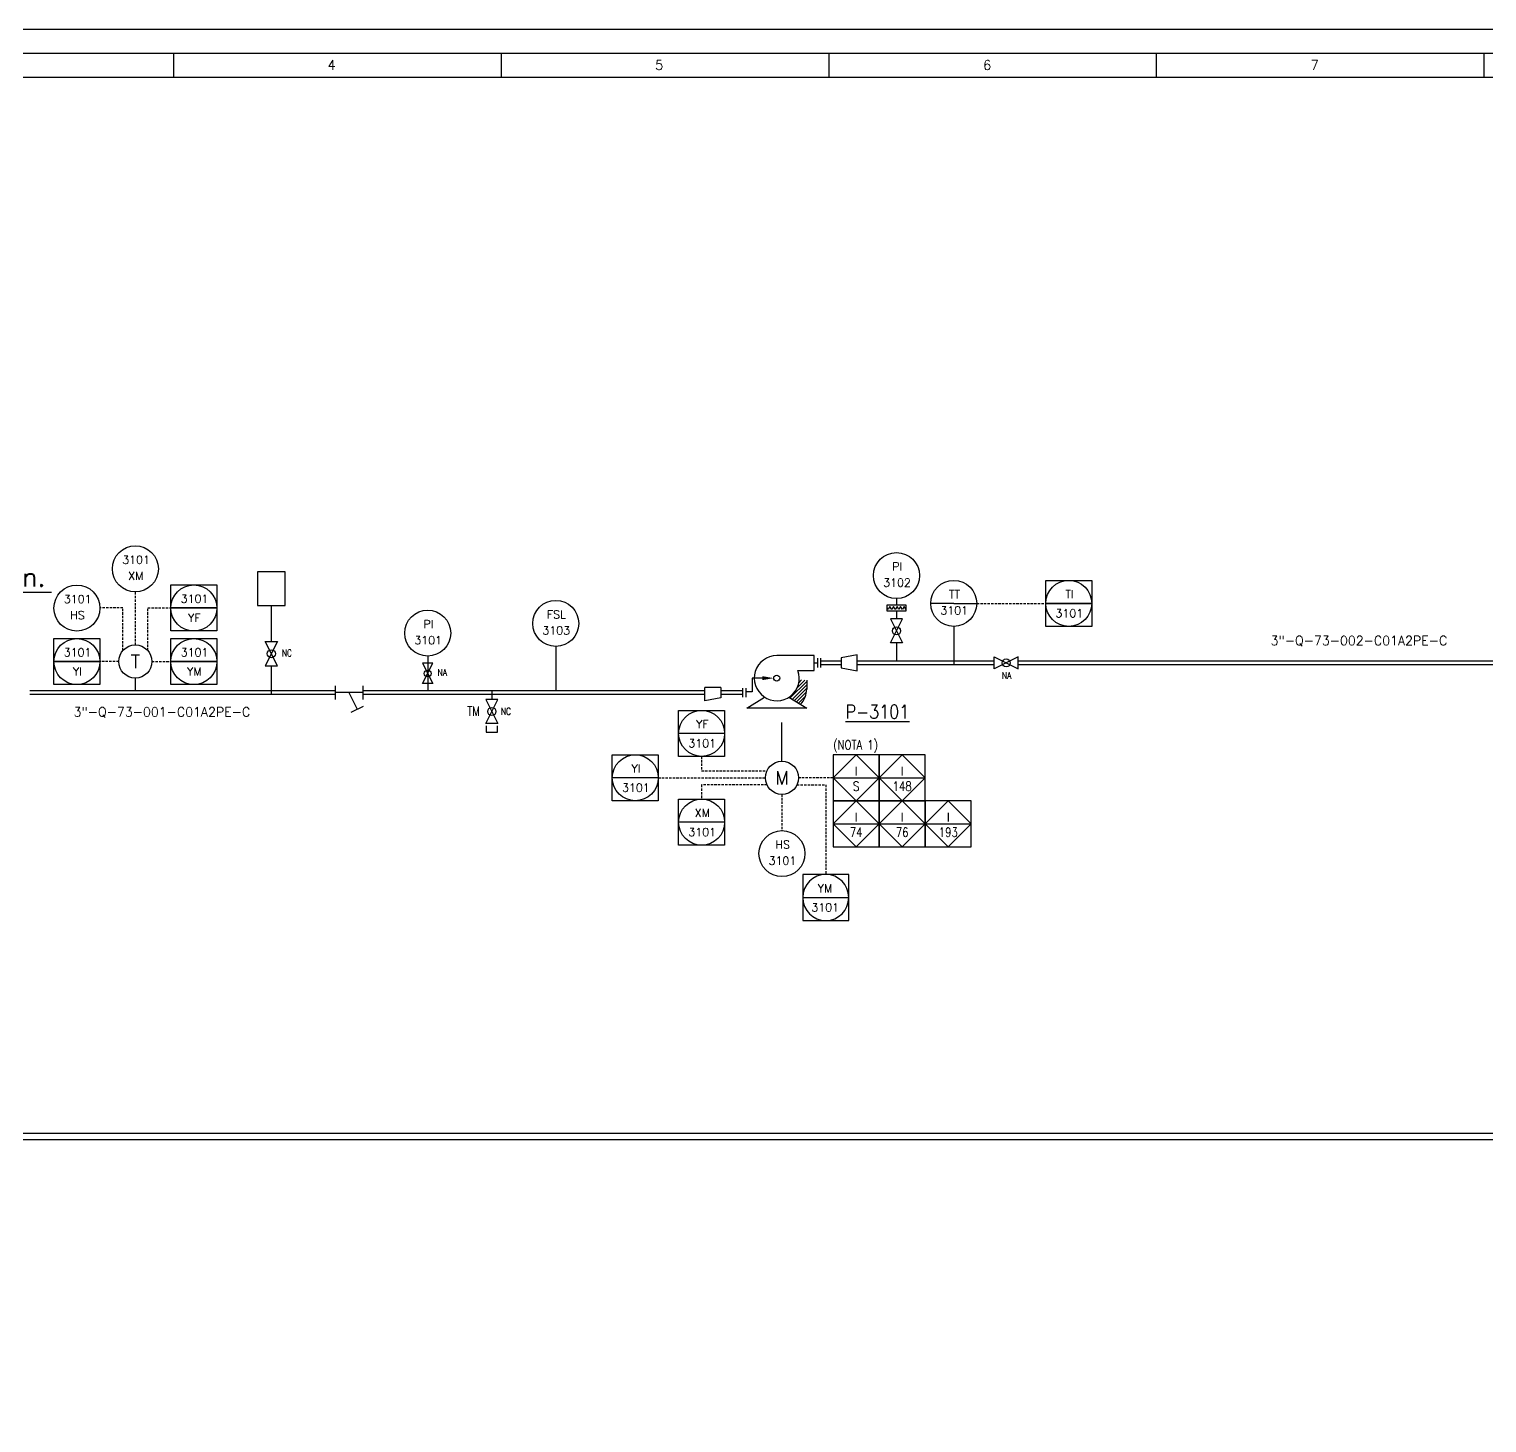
# Model space of a CAD drawing. Header units: millimetres. Extents: x 559 to 3993, y 623 to 920.
# Drawn here: x 3187.6 to 3339.7, y 774.2 to 919.5 of the extents above; entities that cross this region are included whole.
import ezdxf
from ezdxf.enums import TextEntityAlignment as Align

# ---------------------------------------------------------------- set-up
doc = ezdxf.new("R2010")
doc.units = ezdxf.units.MM
doc.linetypes.add('TRAZOS', pattern=[0.75, 0.5, -0.25])
for name, color, linetype in [('COTAS', 4, 'Continuous'), ('EQUIPOS', 5, 'Continuous'), ('FORMATO', 7, 'Continuous'), ('INSTRUMENTOS', 1, 'Continuous'), ('TEX', 7, 'Continuous'), ('TEXTO-INSTRUMENTACION', 7, 'Continuous'), ('TEXTO-VALVULAS Y ACCESORIOS', 7, 'Continuous'), ('TUBERIA', 5, 'Continuous'), ('TUBERÍA2', 1, 'TRAZOS'), ('VALVULAS Y ACCESORIOS', 1, 'Continuous')]:
    doc.layers.add(name, color=color, linetype=linetype)
doc.layers.add('TUBERÍA3', color=1, linetype='Continuous', true_color=0xff0000)
doc.styles.add('PY', font='ROMANS.shx')
doc.styles.add('PY1', font='ROMANS.shx', dxfattribs={"width": 0.8})
doc.styles.add('TXT', font='txt')
doc.linetypes.add('SEÑAL_MECANICA2', pattern='A,4.411183,["o",PY,S=4.130212,R=360,X=0,Y=-1.374288],0.588817,-0.374158,["",PY,S=2,R=360,X=0,Y=-0.688262],-2.183682', length=7.55784)
doc.dimstyles.new('1-5', dxfattribs={"dimtxt": 2, "dimasz": 2, "dimexe": 1, "dimexo": 0.5, "dimgap": 0.6, "dimtad": 1, "dimdec": 0, "dimlfac": 5, "dimzin": 0, "dimdsep": 46, "dimtxsty": 'PY', "dimcen": 0.7, "dimclrd": 4, "dimclre": 4, "dimclrt": 7, "dimazin": 0, "dimtfac": 1, "dimtdec": 0, "dimtofl": 0, "dimtmove": 0, "dimatfit": 3, "dimfxl": 1, "dimtolj": 1, "dimtzin": 0, "dimarcsym": 0})

# ---------------------------------------------------------------- blocks, each defined once
blk = doc.blocks.new('MANG-VAL')
at = {"layer": 'INSTRUMENTOS', "color": 1}
for p, q in [((0, 1.5), (0, -1.5)), ((6, 0), (0, 0)), ((3, 0), (4.8, -3.6)), ((6, 1.5), (6, -1.5)), ((3.46, -4.27), (6.14, -2.93))]:
    blk.add_line(p, q, dxfattribs=at)
blk = doc.blocks.new('REDUCCION')
at = {"color": 1}
for p, q in [((0, 2), (0, -2)), ((4, 1.25), (0, 2)), ((4, -1.25), (4, 1.25)), ((0, -2), (4, -1.25))]:
    blk.add_line(p, q, dxfattribs=at)
at = {"style": 'PY1', "width": 0.8}
blk.add_attdef('.', text='', height=2, dxfattribs=at).set_placement((2, -3.65), align=Align.MIDDLE)
blk = doc.blocks.new('SEÑAL CIR')
at = {"color": 1}
blk.add_circle((0, 5.7), 5.7, dxfattribs=at)
at = {"layer": 'INSTRUMENTOS', "linetype": 'Continuous', "style": 'PY', "flags": 4}
for p in [(0.18, 6.94), (0.13, 2.95)]:
    blk.add_attdef('---', text='', height=2, dxfattribs=at).set_placement(p, align=Align.CENTER)
blk = doc.blocks.new('VALV GLOB-V')
at = {"layer": 'INSTRUMENTOS', "color": 1, "flags": 128}
blk.add_lwpolyline([(5.7, -1.43), (5.7, 1.43), (0, -1.43), (0, 1.43)], close=True, dxfattribs=at)
at = {"layer": 'INSTRUMENTOS', "color": 1}
blk.add_circle((2.85, 0), 0.95, dxfattribs=at)
at = {"layer": 'INSTRUMENTOS', "color": 7, "linetype": 'SEÑAL_MECANICA2', "style": 'PY'}
blk.add_attdef('REF.', text='', height=2, dxfattribs=at).set_placement((3, -3.37), align=Align.MIDDLE)
blk = doc.blocks.new('SEÑAL CIRCU MARCO')
at = {"color": 1, "linetype": 'Continuous', "ltscale": 0.5}
blk.add_line((5.7, 5.7), (-5.7, 5.7), dxfattribs=at)
at = {"color": 1, "flags": 128}
blk.add_lwpolyline([(5.7, 0), (-5.7, 0), (-5.7, 11.4), (5.7, 11.4)], close=True, dxfattribs=at)
at = {"color": 1}
blk.add_circle((0, 5.7), 5.7, dxfattribs=at)
at = {"style": 'PY'}
for tag, p in [('XXX', (0.18, 7.98)), ('YYY', (0.13, 3.24))]:
    blk.add_attdef(tag, text='', height=2, dxfattribs=at).set_placement(p, align=Align.MIDDLE)
blk = doc.blocks.new('DIAFRAGMA')
at = {"layer": 'INSTRUMENTOS', "color": 1, "ltscale": 0.1, "flags": 128}
blk.add_lwpolyline([(0, -2.25), (0, 2.25), (1.5, 2.25), (1.5, -2.25)], close=True, dxfattribs=at)
blk.add_lwpolyline([(0.46, -2.25), (1.12, -1.86), (0.38, -1.43), (1.12, -1), (0.38, -0.56), (1.12, -0.13), (0.38, 0.3), (1.12, 0.73), (0.38, 1.17), (1.12, 1.6), (0.38, 2.03), (0.75, 2.25)], dxfattribs=at)
blk = doc.blocks.new('SECUENCIA PROGRAMADA EN SISTEMA DE CONTROL PLC')
at = {"layer": 'INSTRUMENTOS'}
blk.add_line((-5, 5), (5, 5), dxfattribs=at)
at = {"layer": 'INSTRUMENTOS', "flags": 128}
for points in [[(0, 0), (-5, 5), (0, 10), (5, 5)], [(-5, 0), (5, 0), (5, 10), (-5, 10)]]:
    blk.add_lwpolyline(points, close=True, dxfattribs=at)
at = {"layer": 'TEXTO-INSTRUMENTACION', "linetype": 'Continuous', "style": 'PY1', "width": 0.8}
for tag, p in [('XXX', (0.01, 6.43)), ('YYY', (0.01, 3.17))]:
    blk.add_attdef(tag, text='', height=2, dxfattribs=at).set_placement(p, align=Align.MIDDLE_CENTER)
blk = doc.blocks.new('*D31')
at = {"layer": 'COTAS', "color": 4, "lineweight": -2, "transparency": 16777216}
for p, q in [((3170.91, 860.81), (3168.91, 860.81)), ((3172.91, 859.76), (3172.91, 861.81)), ((3177.54, 859.52), (3177.54, 861.81)), ((3179.54, 860.81), (3189.98, 860.81))]:
    blk.add_line(p, q, dxfattribs=at)
at = {"layer": 'COTAS', "color": 4, "transparency": 16777216}
for points in [[(3170.91, 861.15), (3170.91, 860.48), (3172.91, 860.81)], [(3179.54, 861.15), (3179.54, 860.48), (3177.54, 860.81)]]:
    blk.add_solid(points, dxfattribs=at)
at = {"layer": 'Defpoints', "color": 0, "transparency": 16777216}
for p in [(3177.54, 860.81), (3172.91, 859.26), (3177.54, 859.02)]:
    blk.add_point(p, dxfattribs=at)
at = {"layer": 'COTAS', "color": 7, "transparency": 16777216, "insert": (3185.76, 862.41), "char_height": 2, "attachment_point": 5, "style": 'PY'}
blk.add_mtext('\\A1;Lmin.', dxfattribs=at)
blk = doc.blocks.new('MARCO-A1')
at = {"layer": 'FORMATO', "color": 5}
for p, q in [((215.25, 589), (215.25, 584)), ((283.67, 589), (283.67, 584)), ((352.08, 589), (352.08, 584)), ((420.5, 589), (420.5, 584)), ((488.92, 589), (488.92, 584))]:
    blk.add_line(p, q, dxfattribs=at)
at = {"layer": 'FORMATO', "color": 1}
blk.add_lwpolyline([(0, 594), (841, 594), (841, 0), (0, 0)], close=True, dxfattribs=at)
at = {"layer": 'FORMATO', "color": 5}
blk.add_lwpolyline([(5, 589), (836, 589), (836, 5), (5, 5)], close=True, dxfattribs=at)
at = {"layer": 'FORMATO', "color": 8, "linetype": 'Continuous'}
blk.add_lwpolyline([(10, 584), (831, 584), (831, 10), (10, 10)], close=True, dxfattribs=at)
at = {"layer": 'FORMATO', "color": 1, "style": 'PY'}
for s, p in [('4', (247.4, 585.5)), ('5', (315.82, 585.5)), ('6', (384.34, 585.5)), ('7', (452.75, 585.5))]:
    blk.add_text(s, height=2, dxfattribs=at).set_placement(p)
blk = doc.blocks.new('FLECHA')
at = {"color": 1}
blk.add_solid([(-0.88, -5), (0.87, -5), (0, 0)], dxfattribs=at)

msp = doc.modelspace()

# ---------------------------------------------------------------- hatches: boundary and pattern name
at = {"layer": 'EQUIPOS'}
h = msp.add_hatch(dxfattribs=at)
h.set_pattern_fill('ANSI31', color=4, scale=0.078329, style=0)
h.set_pattern_definition([(45, (2937.81447, 1179.30663), (-0.1758539, 0.1758539), [])])
h.paths.add_polyline_path([(3268.75, 850.71), (3268.75, 851.63), (3267.97, 851.69, -0.236498), (3266.89, 849.88), (3268.11, 849.12, 0.193128)])

# ---------------------------------------------------------------- linework, layer by layer
at = {"color": 1}
for p, q in [((3278.12, 860.15), (3278.12, 859.5)), ((3284.09, 859.65), (3281.69, 859.65)), ((3284.09, 859.65), (3286.49, 859.65)), ((3278.12, 858.85), (3278.12, 858.05)), ((3284.09, 857.25), (3284.09, 853.63)), ((3242.57, 855.16), (3242.57, 850.53)), ((3278.12, 855.52), (3278.12, 853.63)), ((3229.21, 854.15), (3229.21, 850.53)), ((3284.09, 853.63), (3284.09, 853.25)), ((3235.9, 850.53), (3235.9, 849.64)), ((3258.11, 849.5), (3258.11, 850.86)), ((3259.79, 850.86), (3258.11, 850.86)), ((3259.79, 850.86), (3259.79, 849.81)), ((3259.79, 849.81), (3258.11, 849.5)), ((3266.17, 843.19), (3266.17, 847.24))]:
    msp.add_line(p, q, dxfattribs=at)
at = {"color": 5}
for p, q in [((3269.55, 853.46), (3269.91, 853.46)), ((3263.06, 851.86), (3263.06, 850.41)), ((3263.06, 850.41), (3262.42, 850.41))]:
    msp.add_line(p, q, dxfattribs=at)
at = {"color": 1, "flags": 128}
msp.add_lwpolyline([(3235.3, 846.86), (3235.3, 846.22), (3236.5, 846.22), (3236.5, 846.86)], dxfattribs=at)
at = {"color": 1}
for centre in [(3198.71, 853.58), (3266.17, 841.46)]:
    msp.add_circle(centre, 1.73, dxfattribs=at)
at = {"layer": 'EQUIPOS', "linetype": 'Continuous'}
msp.add_line((3264.39, 851.85), (3263.06, 851.86), dxfattribs=at)
at = {"layer": 'EQUIPOS', "color": 4}
msp.add_line((3268.75, 851.63), (3268.75, 850.71), dxfattribs=at)
at = {"layer": 'EQUIPOS', "color": 5, "linetype": 'Continuous'}
msp.add_lwpolyline([(3269.54, 854.2), (3265.62, 854.2, 3.146264), (3267.84, 852.64), (3269.54, 852.64)], format="xyb", close=True, dxfattribs=at)
msp.add_lwpolyline([(3266.89, 849.88), (3268.76, 848.72), (3262.49, 848.72), (3264.35, 849.88)], dxfattribs=at)
msp.add_circle((3265.62, 851.85), 0.313, dxfattribs=at)
at = {"layer": 'EQUIPOS', "color": 4}
msp.add_arc((3266.45, 850.71), 2.3, 316.2767, 0, dxfattribs=at)
at = {"layer": 'TUBERIA', "color": 5, "linetype": 'Continuous'}
for p, q in [((3272.35, 853.63), (3270.23, 853.63)), ((3288.3, 853.63), (3274.03, 853.63)), ((3377.35, 853.63), (3290.83, 853.63)), ((3219.55, 850.53), (3187.69, 850.53)), ((3251.93, 850.53), (3222.43, 850.53)), ((3258.11, 850.53), (3251.89, 850.53)), ((3262.1, 850.53), (3259.79, 850.53))]:
    msp.add_line(p, q, dxfattribs=at)
at = {"layer": 'TUBERIA', "color": 4, "linetype": 'Continuous'}
for p, q in [((3272.35, 853.25), (3270.23, 853.25)), ((3288.3, 853.25), (3274.03, 853.25)), ((3376.97, 853.25), (3290.83, 853.25)), ((3219.55, 850.15), (3187.7, 850.15)), ((3251.88, 850.15), (3222.43, 850.15)), ((3258.11, 850.15), (3251.89, 850.15)), ((3262.1, 850.15), (3259.79, 850.15))]:
    msp.add_line(p, q, dxfattribs=at)
at = {"layer": 'TUBERIA', "color": 1, "linetype": 'TRAZOS', "ltscale": 0.5}
for p, q in [((3253.27, 841.46), (3264.44, 841.46)), ((3271.5, 841.46), (3267.9, 841.46)), ((3266.17, 839.73), (3266.17, 835.95))]:
    msp.add_line(p, q, dxfattribs=at)
at = {"layer": 'TUBERIA', "color": 4, "linetype": 'Continuous'}
msp.add_lwpolyline([(3211.44, 859.44), (3214.35, 859.44), (3214.35, 862.94), (3211.44, 862.94)], close=True, dxfattribs=at)
for points in [[(3212.9, 855.66), (3212.9, 859.44)], [(3376.97, 853.25), (3376.97, 804.37), (3124.25, 804.37), (3124.25, 751.79), (3135.52, 751.79)], [(3212.9, 850.15), (3212.9, 853.13)]]:
    msp.add_lwpolyline(points, dxfattribs=at)
at = {"layer": 'TUBERIA', "color": 5, "linetype": 'Continuous'}
msp.add_lwpolyline([(3135.91, 752.17), (3124.71, 752.17), (3124.71, 803.73), (3377.35, 803.73), (3377.35, 853.63)], dxfattribs=at)
at = {"layer": 'TUBERÍA2', "ltscale": 0.5}
for points in [[(3198.71, 855.31), (3198.71, 860.85)], [(3197.41, 854.72), (3197.41, 859.17), (3195.01, 859.17)], [(3200.01, 854.72), (3200.01, 859.17), (3202.41, 859.17)], [(3196.98, 853.58), (3195.01, 853.58)], [(3200.44, 853.58), (3202.41, 853.58)]]:
    msp.add_lwpolyline(points, dxfattribs=at)
at = {"layer": 'TUBERÍA2', "color": 1, "ltscale": 0.5}
for points in [[(3286.49, 859.65), (3293.69, 859.65)], [(3257.79, 843.69), (3257.79, 842.2), (3264.61, 842.2)], [(3264.61, 840.72), (3257.79, 840.72), (3257.79, 839.23)], [(3267.73, 840.72), (3270.74, 840.72), (3270.74, 831.37)]]:
    msp.add_lwpolyline(points, dxfattribs=at)
at = {"layer": 'TUBERÍA3'}
for points in [[(3293.69, 859.65), (3298.49, 859.65)], [(3202.41, 859.17), (3207.21, 859.17)], [(3190.21, 853.58), (3195.01, 853.58)], [(3202.41, 853.58), (3207.21, 853.58)], [(3198.71, 850.53), (3198.71, 851.85)]]:
    msp.add_lwpolyline(points, dxfattribs=at)
for centre in [(3204.81, 859.17), (3296.09, 859.65), (3192.61, 853.58), (3204.81, 853.58)]:
    msp.add_circle(centre, 2.4, dxfattribs=at)
at = {"layer": 'VALVULAS Y ACCESORIOS', "ltscale": 0.1}
for p, q in [((3269.91, 852.96), (3269.91, 853.92)), ((3270.23, 852.96), (3270.23, 853.92)), ((3262.1, 849.86), (3262.1, 850.82)), ((3262.1, 849.86), (3262.1, 850.82)), ((3262.42, 849.86), (3262.42, 850.82)), ((3262.42, 849.86), (3262.42, 850.82))]:
    msp.add_line(p, q, dxfattribs=at)

# ---------------------------------------------------------------- block references
at = {"xscale": 0.499409123998651, "yscale": 0.499409123998651, "zscale": 0.499409123998651}
msp.add_blockref('MARCO-A1', (3095.21, 622.89), dxfattribs=at)
at = {"linetype": 'Continuous'}
ref = msp.add_blockref('SEÑAL CIR', (3198.71, 860.85), dxfattribs=dict(at, xscale=0.4210080000000198, yscale=0.4210080000000198, zscale=0.4210080000000198))
ref.add_attrib('---', '3101', dxfattribs={"layer": 'INSTRUMENTOS', "color": 7, "linetype": 'Continuous', "height": 0.842, "style": 'PY'}).set_placement((3198.79, 863.77), align=Align.CENTER)
ref.add_attrib('---', 'XM', dxfattribs={"layer": 'INSTRUMENTOS', "color": 7, "linetype": 'Continuous', "height": 0.842, "style": 'PY'}).set_placement((3198.76, 862.1), align=Align.CENTER)
ref = msp.add_blockref('SEÑAL CIR', (3278.12, 860.15), dxfattribs=dict(at, xscale=0.4210080000000744, yscale=0.4210080000000744, zscale=0.4210080000000744))
ref.add_attrib('---', 'PI', dxfattribs={"layer": 'INSTRUMENTOS', "color": 7, "linetype": 'Continuous', "height": 0.842, "style": 'PY'}).set_placement((3278.19, 863.07), align=Align.CENTER)
ref.add_attrib('---', '3102', dxfattribs={"layer": 'INSTRUMENTOS', "color": 7, "linetype": 'Continuous', "height": 0.842, "style": 'PY'}).set_placement((3278.17, 861.39), align=Align.CENTER)
ref = msp.add_blockref('SEÑAL CIR', (3192.61, 856.76), dxfattribs=dict(at, xscale=0.4210080000000198, yscale=0.4210080000000198, zscale=0.4210080000000198))
ref.add_attrib('---', '3101', dxfattribs={"layer": 'INSTRUMENTOS', "color": 7, "linetype": 'Continuous', "height": 0.842, "style": 'PY'}).set_placement((3192.69, 859.68), align=Align.CENTER)
ref.add_attrib('---', 'HS', dxfattribs={"layer": 'INSTRUMENTOS', "color": 7, "linetype": 'Continuous', "height": 0.842, "style": 'PY'}).set_placement((3192.67, 858), align=Align.CENTER)
for p, xscale, yscale, zscale, values in [((3204.81, 856.77), 0.4210080000000198, 0.4210080000000198, 0.4210080000000198, {'XXX': '3101', 'YYY': 'YF'}), ((3296.09, 857.25), 0.4210080000000198, 0.4210080000000198, 0.4210080000000198, {'XXX': 'TI', 'YYY': '3101'}), ((3192.61, 851.18), 0.4210080000000198, 0.4210080000000198, 0.4210080000000198, {'XXX': '3101', 'YYY': 'YI'}), ((3204.81, 851.18), 0.4210080000000198, 0.4210080000000198, 0.4210080000000198, {'XXX': '3101', 'YYY': 'YM'}), ((3257.79, 843.69), 0.4210080000000198, 0.4210080000000198, 0.4210080000000198, {'XXX': 'YF', 'YYY': '3101'}), ((3250.87, 839.06), 0.4210080000000744, 0.4210080000000744, 0.4210080000000744, {'XXX': 'YI', 'YYY': '3101'}), ((3257.79, 834.43), 0.4210080000000198, 0.4210080000000198, 0.4210080000000198, {'XXX': 'XM', 'YYY': '3101'})]:
    msp.add_blockref('SEÑAL CIRCU MARCO', p, dxfattribs=dict(xscale=xscale, yscale=yscale, zscale=zscale)).add_auto_attribs(values)
ref = msp.add_blockref('SEÑAL CIR', (3284.09, 857.25), dxfattribs=dict(at, xscale=0.4210080000000198, yscale=0.4210080000000198, zscale=0.4210080000000198))
ref.add_attrib('---', 'TT', dxfattribs={"layer": 'INSTRUMENTOS', "color": 7, "linetype": 'Continuous', "height": 0.842, "style": 'PY'}).set_placement((3284.17, 860.17), align=Align.CENTER)
ref.add_attrib('---', '3101', dxfattribs={"layer": 'INSTRUMENTOS', "color": 7, "linetype": 'Continuous', "height": 0.842, "style": 'PY'}).set_placement((3284.14, 858.49), align=Align.CENTER)
ref = msp.add_blockref('SEÑAL CIR', (3242.57, 855.16), dxfattribs=dict(at, xscale=0.4210080000000198, yscale=0.4210080000000198, zscale=0.4210080000000198))
ref.add_attrib('---', 'FSL', dxfattribs={"layer": 'INSTRUMENTOS', "color": 7, "linetype": 'Continuous', "height": 0.842, "style": 'PY'}).set_placement((3242.64, 858.08), align=Align.CENTER)
ref.add_attrib('---', '3103', dxfattribs={"layer": 'INSTRUMENTOS', "color": 7, "linetype": 'Continuous', "height": 0.842, "style": 'PY'}).set_placement((3242.62, 856.4), align=Align.CENTER)
at = {"color": 1, "linetype": 'Continuous', "xscale": 0.4319999999999891, "yscale": 0.4319999999999891, "zscale": 0.4319999999999891, "rotation": 90}
msp.add_blockref('DIAFRAGMA', (3278.12, 858.85), dxfattribs=at)
at = {"linetype": 'Continuous'}
ref = msp.add_blockref('SEÑAL CIR', (3229.21, 854.15), dxfattribs=dict(at, xscale=0.4210080000000744, yscale=0.4210080000000744, zscale=0.4210080000000744))
ref.add_attrib('---', 'PI', dxfattribs={"layer": 'INSTRUMENTOS', "color": 7, "linetype": 'Continuous', "height": 0.842, "style": 'PY'}).set_placement((3229.29, 857.07), align=Align.CENTER)
ref.add_attrib('---', '3101', dxfattribs={"layer": 'INSTRUMENTOS', "color": 7, "linetype": 'Continuous', "height": 0.842, "style": 'PY'}).set_placement((3229.26, 855.39), align=Align.CENTER)
for p, xscale, yscale, zscale, rotation in [((3278.12, 855.52), 0.4431663157894946, 0.4431663157894946, 0.4431663157894946, 90), ((3212.9, 855.66), 0.4431663157894946, 0.4431663157894946, 0.4431663157894946, 270), ((3235.9, 847.11), 0.4431663157893854, 0.4431663157893854, 0.4431663157893854, 90)]:
    msp.add_blockref('VALV GLOB-V', p, dxfattribs=dict(at, xscale=xscale, yscale=yscale, zscale=zscale, rotation=rotation))
for name, p, xscale, yscale, zscale in [('VALV GLOB-V', (3288.3, 853.44), 0.4431663157894946, 0.4431663157894946, 0.4431663157894946), ('MANG-VAL', (3219.55, 850.34), 0.48, 0.48, 0.48), ('MANG-VAL', (3219.55, 850.34), 0.48, 0.48, 0.48)]:
    msp.add_blockref(name, p, dxfattribs=dict(at, xscale=xscale, yscale=yscale, zscale=zscale))
ref = msp.add_blockref('SECUENCIA PROGRAMADA EN SISTEMA DE CONTROL PLC', (3273.9, 839.06), dxfattribs=dict(xscale=0.4805230065300021, yscale=0.4805230065300021, zscale=0.4805230065300021))
ref.add_attrib('XXX', 'I', dxfattribs={"layer": 'TEXTO-INSTRUMENTACION', "linetype": 'Continuous', "height": 0.961, "style": 'TXT'}).set_placement((3273.91, 842.15), align=Align.MIDDLE_CENTER)
ref.add_attrib('YYY', 'S', dxfattribs={"layer": 'TEXTO-INSTRUMENTACION', "linetype": 'Continuous', "height": 0.961, "style": 'PY1', "width": 0.8}).set_placement((3273.91, 840.58), align=Align.MIDDLE_CENTER)
ref = msp.add_blockref('SECUENCIA PROGRAMADA EN SISTEMA DE CONTROL PLC', (3278.71, 839.06), dxfattribs=dict(xscale=0.4805230065300021, yscale=0.4805230065300021, zscale=0.4805230065300021))
ref.add_attrib('XXX', 'I', dxfattribs={"layer": 'TEXTO-INSTRUMENTACION', "linetype": 'Continuous', "height": 0.961, "style": 'TXT'}).set_placement((3278.71, 842.15), align=Align.MIDDLE_CENTER)
ref.add_attrib('YYY', '148', dxfattribs={"layer": 'TEXTO-INSTRUMENTACION', "linetype": 'Continuous', "height": 0.961, "style": 'PY1', "width": 0.8}).set_placement((3278.71, 840.58), align=Align.MIDDLE_CENTER)
ref = msp.add_blockref('SECUENCIA PROGRAMADA EN SISTEMA DE CONTROL PLC', (3273.9, 834.25), dxfattribs=dict(xscale=0.4805230065300021, yscale=0.4805230065300021, zscale=0.4805230065300021))
ref.add_attrib('XXX', 'I', dxfattribs={"layer": 'TEXTO-INSTRUMENTACION', "linetype": 'Continuous', "height": 0.961, "style": 'TXT'}).set_placement((3273.91, 837.35), align=Align.MIDDLE_CENTER)
ref.add_attrib('YYY', '74', dxfattribs={"layer": 'TEXTO-INSTRUMENTACION', "linetype": 'Continuous', "height": 0.961, "style": 'PY1', "width": 0.8}).set_placement((3273.91, 835.78), align=Align.MIDDLE_CENTER)
ref = msp.add_blockref('SECUENCIA PROGRAMADA EN SISTEMA DE CONTROL PLC', (3278.71, 834.25), dxfattribs=dict(xscale=0.4805230065300021, yscale=0.4805230065300021, zscale=0.4805230065300021))
ref.add_attrib('XXX', 'I', dxfattribs={"layer": 'TEXTO-INSTRUMENTACION', "linetype": 'Continuous', "height": 0.961, "style": 'TXT'}).set_placement((3278.71, 837.35), align=Align.MIDDLE_CENTER)
ref.add_attrib('YYY', '76', dxfattribs={"layer": 'TEXTO-INSTRUMENTACION', "linetype": 'Continuous', "height": 0.961, "style": 'PY1', "width": 0.8}).set_placement((3278.71, 835.78), align=Align.MIDDLE_CENTER)
ref = msp.add_blockref('SECUENCIA PROGRAMADA EN SISTEMA DE CONTROL PLC', (3283.51, 834.25), dxfattribs=dict(xscale=0.4805230065300021, yscale=0.4805230065300021, zscale=0.4805230065300021))
ref.add_attrib('XXX', 'I', dxfattribs={"layer": 'TEXTO-INSTRUMENTACION', "linetype": 'Continuous', "height": 0.961, "style": 'TXT'}).set_placement((3283.52, 837.35), align=Align.MIDDLE_CENTER)
ref.add_attrib('YYY', '193', dxfattribs={"layer": 'TEXTO-INSTRUMENTACION', "linetype": 'Continuous', "height": 0.961, "style": 'PY1', "width": 0.8}).set_placement((3283.52, 835.78), align=Align.MIDDLE_CENTER)
ref = msp.add_blockref('SEÑAL CIR', (3266.17, 831.15), dxfattribs=dict(at, xscale=0.4210080000000744, yscale=0.4210080000000744, zscale=0.4210080000000744))
ref.add_attrib('---', 'HS', dxfattribs={"layer": 'INSTRUMENTOS', "color": 7, "linetype": 'Continuous', "height": 0.842, "style": 'PY'}).set_placement((3266.24, 834.07), align=Align.CENTER)
ref.add_attrib('---', '3101', dxfattribs={"layer": 'INSTRUMENTOS', "color": 7, "linetype": 'Continuous', "height": 0.842, "style": 'PY'}).set_placement((3266.22, 832.39), align=Align.CENTER)
ref = msp.add_blockref('SEÑAL CIRCU MARCO', (3270.74, 826.57), dxfattribs=dict(xscale=-0.4210080000000198, yscale=0.4210080000000198, zscale=0.4210080000000198))
ref.add_attrib('XXX', 'YM', dxfattribs={"height": 0.842, "style": 'PY'}).set_placement((3270.66, 829.93), align=Align.MIDDLE)
ref.add_attrib('YYY', '3101', dxfattribs={"height": 0.842, "style": 'PY'}).set_placement((3270.68, 827.93), align=Align.MIDDLE)
at = {"layer": 'INSTRUMENTOS', "linetype": 'Continuous', "xscale": 0.37187368421055, "yscale": 0.37187368421055, "zscale": 0.37187368421055, "rotation": 90}
msp.add_blockref('VALV GLOB-V', (3229.21, 851.28), dxfattribs=at)
at = {"layer": 'INSTRUMENTOS', "xscale": 0.2381205380210737, "yscale": 0.2381205380210737, "zscale": 0.2381205380210737, "rotation": 270}
msp.add_blockref('FLECHA', (3265.31, 851.85), dxfattribs=at)
at = {"layer": 'TUBERIA', "color": 5, "linetype": 'Continuous', "xscale": 0.4210080000000744, "yscale": 0.4210080000000744, "zscale": 0.4210080000000744, "rotation": 180}
msp.add_blockref('REDUCCION', (3274.03, 853.44), dxfattribs=at)

# ---------------------------------------------------------------- texts
at = {"color": 7, "style": 'PY'}
for s, p in [('T', (3198.71, 853.58)), ('M', (3266.17, 841.46))]:
    msp.add_text(s, height=1.4, dxfattribs=at).set_placement(p, align=Align.MIDDLE)
at = {"layer": 'EQUIPOS', "color": 6, "linetype": 'Continuous', "style": 'PY', "width": 0.85}
msp.add_text('%%UP-3101', height=1.44, dxfattribs=at).set_placement((3276.13, 847.63), align=Align.CENTER)
at = {"layer": 'TEX', "color": 7, "attachment_point": 5, "style": 'PY1'}
for s, insert, char_height, width in [('NC', (3214.52, 854.48), 0.714, 10.2133), ('NA', (3230.74, 852.44), 0.714, 10.2133), ('NA', (3289.62, 852.13), 0.714, 10.2133), ('TM', (3234, 848.4), 0.96, 13.7297), ('NC', (3237.37, 848.38), 0.714, 10.2133), ('(NOTA 1)', (3273.85, 844.73), 0.96, 13.7297)]:
    msp.add_mtext(s, dxfattribs=dict(at, insert=insert, char_height=char_height, width=width))
at = {"layer": 'TEXTO-VALVULAS Y ACCESORIOS', "style": 'PY'}
for s, p in [('3"-Q-73-002-C01A2PE-C', (3326.36, 855.29)), ('3"-Q-73-001-C01A2PE-C', (3201.48, 847.85))]:
    msp.add_text(s, height=0.96, dxfattribs=at).set_placement(p, align=Align.CENTER)

# ---------------------------------------------------------------- dimensions: what is measured, and where the dimension line sits
at = {"layer": 'COTAS', "color": 1}
dim = msp.add_linear_dim(base=(3177.54, 860.81), p1=(3172.91, 859.26), p2=(3177.54, 859.02), text='Lmin.', dimstyle='1-5', dxfattribs=at)
dim.commit()
dim.dimension.update_dxf_attribs({"geometry": '*D31', "text_midpoint": (3185.76, 862.41)})

doc.saveas('drawing.dxf')
